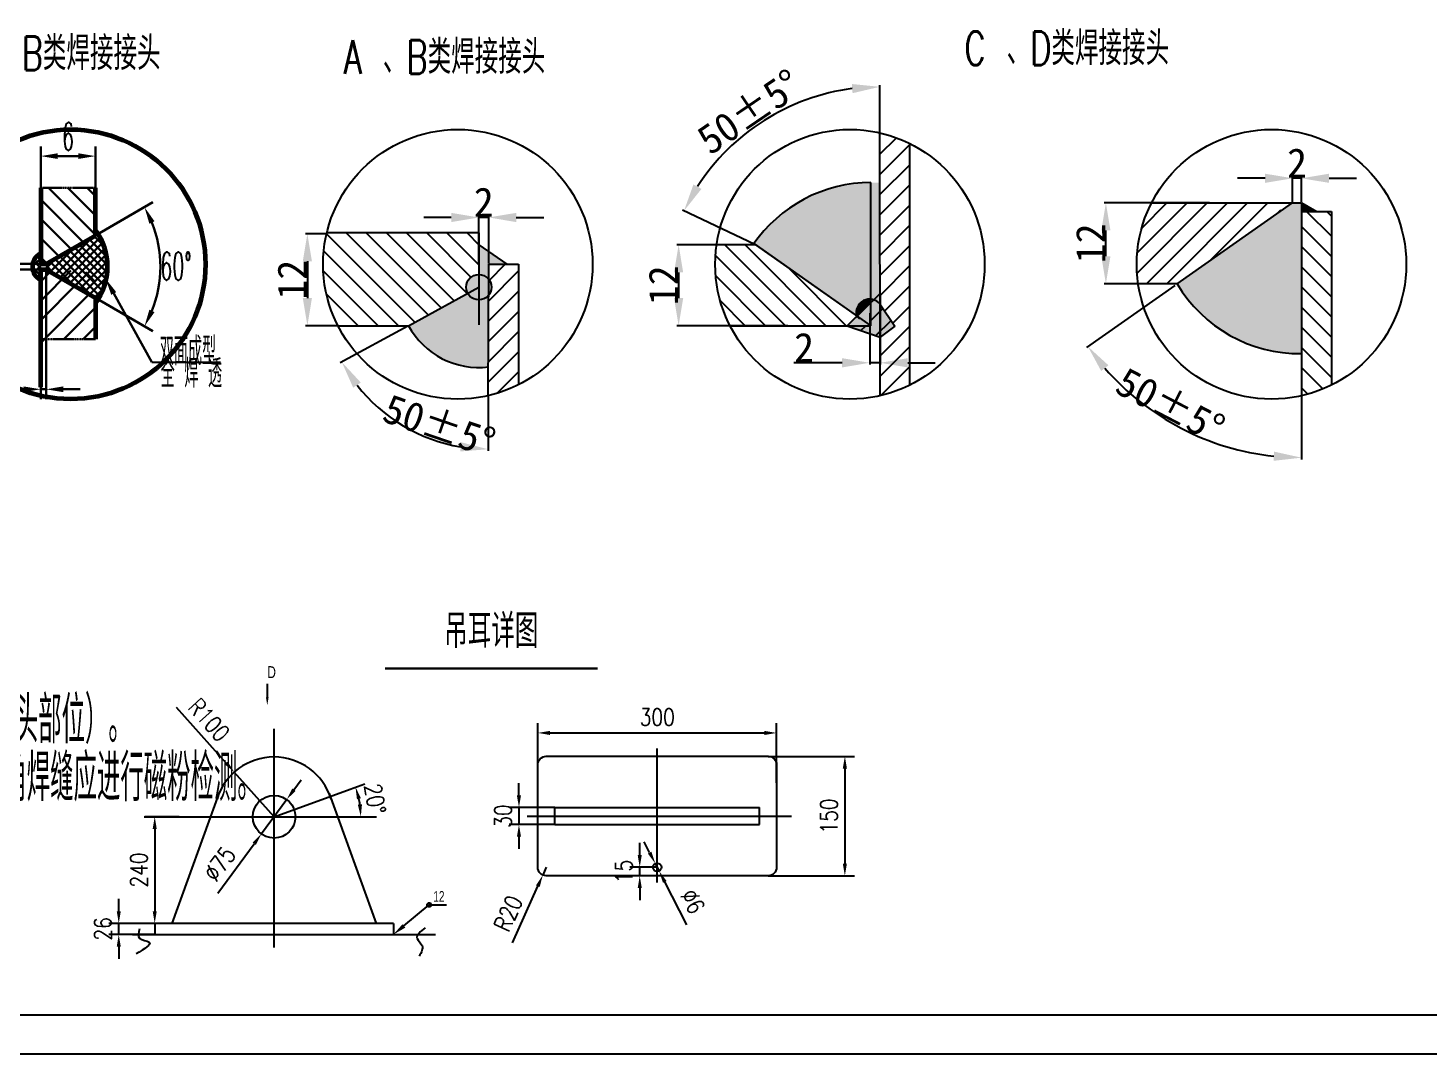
# Model space of a CAD drawing. Header units: millimetres. Extents: x 48629 to 55357, y 32268 to 37020.
# Drawn here: x 50893 to 53764, y 32268 to 34371 of the extents above; entities that cross this region are included whole.
import ezdxf
from ezdxf.enums import TextEntityAlignment as Align

# ---------------------------------------------------------------- set-up
doc = ezdxf.new("R2010")
doc.units = ezdxf.units.MM
for name, pattern in [('CENTER', [50.8, 31.75, -6.35, 6.35, -6.35]), ('JXX-S', [1.7, 0.9, -0.2, 0.1, -0.2, 0.1, -0.2]), ('XX-S', [0.5, 0.3, -0.2])]:
    doc.linetypes.add(name, pattern=pattern)
for name, color, linetype in [('09图框与明细表层', 4, 'Continuous'), ('2细线层', 4, 'Continuous'), ('3中心线层', 1, 'CENTER'), ('6文字层', 3, 'Continuous'), ('DIM', 4, 'Continuous')]:
    doc.layers.add(name, color=color, linetype=linetype)
for name, color, linetype, lineweight in [('A 粗实线', 7, 'Continuous', 60), ('B 细实线', 4, 'Continuous', 30), ('F 短虚线', 6, 'XX-S', 40), ('H 短双点线', 3, 'JXX-S', 30)]:
    doc.layers.add(name, color=color, linetype=linetype, lineweight=lineweight)
doc.styles.add('HZTXT', font='TXT.SHX', dxfattribs={"width": 0.75, "bigfont": 'HZTXT'})
doc.styles.add('ISO-25-WS', font='', dxfattribs={"height": 60})
doc.styles.add('TH_GBDIM', font='romans.shx', dxfattribs={"width": 0.8, "bigfont": 'gbcbig.shx'})
doc.styles.add('VCADHZ', font='vcadtxt3.shx', dxfattribs={"width": 0.75, "bigfont": 'vcadhz.shx'})
doc.styles.add('残雪', font='romans.shx', dxfattribs={"width": 0.5, "bigfont": 'hztxt.shx'})
doc.styles.get('ISO-25-WS').set_extended_font_data('FangSong_GB2312')
doc.dimstyles.new('ISO-25_WS', dxfattribs={"dimscale": 0.707071, "dimtxt": 60, "dimasz": 80, "dimexe": 5, "dimexo": 2, "dimgap": 2, "dimtad": 1, "dimdec": 4, "dimdsep": 46, "dimtxsty": 'ISO-25-WS', "dimcen": 2.5, "dimadec": 0, "dimazin": 0, "dimtfac": 1, "dimtdec": 4, "dimtix": 1, "dimtmove": 0, "dimatfit": 0, "dimfxl": 1, "dimtolj": 1, "dimtzin": 0, "dimarcsym": 0})
doc.dimstyles.new('TH_GBDIM', dxfattribs={"dimscale": 10, "dimtxt": 3.5, "dimasz": 2.5, "dimexe": 2, "dimexo": 0, "dimgap": 1.5, "dimtad": 1, "dimdec": 0, "dimzin": 0, "dimdsep": 46, "dimtxsty": 'TH_GBDIM', "dimcen": 2.5, "dimclrd": 130, "dimclre": 130, "dimclrt": 3, "dimadec": 0, "dimazin": 0, "dimtfac": 0.714286, "dimtdec": 0, "dimtmove": 0, "dimatfit": 3, "dimfxl": 1, "dimtzin": 0, "dimlwd": -1, "dimlwe": -1, "dimarcsym": 0})
pattern_1 = [(45, (17663.28, 84267.75), (-20.681249, 20.681249), [])]

# ---------------------------------------------------------------- blocks, each defined once
blk = doc.blocks.new('*D122')
at = {"layer": 'Defpoints', "color": 0, "transparency": 16777216}
for p in [(51505.3, 33949.1), (51465.8, 33760.6), (51528.4, 33760.6)]:
    blk.add_point(p, dxfattribs=at)
at = {"layer": 'DIM', "color": 0, "lineweight": -2, "transparency": 16777216}
for p, q in [((51503.9, 33949.1), (51462.3, 33949.1)), ((51465.8, 33892.6), (51465.8, 33817.2)), ((51527, 33760.6), (51462.3, 33760.6))]:
    blk.add_line(p, q, dxfattribs=at)
at = {"layer": 'DIM', "color": 0, "transparency": 16777216}
for points in [[(51456.4, 33892.6), (51475.2, 33892.6), (51465.8, 33949.1)], [(51456.4, 33817.2), (51475.2, 33817.2), (51465.8, 33760.6)]]:
    blk.add_solid(points, dxfattribs=at)
at = {"layer": 'DIM', "color": 0, "transparency": 16777216, "insert": (51434.4, 33854.9), "char_height": 60, "attachment_point": 5, "rotation": 90, "style": 'ISO-25-WS'}
blk.add_mtext('\\A1;12', dxfattribs=at)
blk = doc.blocks.new('*D123')
at = {"layer": 'Defpoints', "color": 0, "transparency": 16777216}
for p in [(51837.8, 33886.5), (51817.5, 33839.5), (51673, 33760.6), (51836.9, 33617.3), (51612.7, 33591.4)]:
    blk.add_point(p, dxfattribs=at)
at = {"layer": 'DIM', "color": 0, "lineweight": -2, "transparency": 16777216}
for p, q in [((51671.8, 33759.9), (51533.4, 33684.3)), ((51836.9, 33615.8), (51836.5, 33503.9))]:
    blk.add_line(p, q, dxfattribs=at)
blk.add_arc((51837.6, 33850.5), 343.1, 218.1017, 260.3569, dxfattribs=at)
at = {"layer": 'DIM', "color": 0, "transparency": 16777216}
for points in [[(51559.8, 33633.6), (51575.5, 33644), (51536.5, 33686)], [(51781, 33521.7), (51779.4, 33502.9), (51836.5, 33507.4)]]:
    blk.add_solid(points, dxfattribs=at)
at = {"layer": 'DIM', "color": 0, "transparency": 16777216, "insert": (51736.6, 33555.7), "char_height": 60, "attachment_point": 5, "rotation": 341.0743, "style": 'ISO-25-WS'}
blk.add_mtext('\\A1;50±5°', dxfattribs=at)
blk = doc.blocks.new('*D124')
at = {"layer": 'Defpoints', "color": 0, "transparency": 16777216}
for p in [(51817.5, 33982.5), (51817.5, 33886.5), (51837.8, 33886.5)]:
    blk.add_point(p, dxfattribs=at)
at = {"layer": 'DIM', "color": 0, "lineweight": -2, "transparency": 16777216}
for p, q in [((51760.9, 33982.5), (51704.4, 33982.5)), ((51817.5, 33887.9), (51817.5, 33986)), ((51837.8, 33982.5), (51817.5, 33982.5)), ((51837.8, 33887.9), (51837.8, 33986)), ((51894.3, 33982.5), (51950.9, 33982.5))]:
    blk.add_line(p, q, dxfattribs=at)
at = {"layer": 'DIM', "color": 0, "transparency": 16777216}
for points in [[(51760.9, 33991.9), (51760.9, 33973), (51817.5, 33982.5)], [(51894.3, 33991.9), (51894.3, 33973), (51837.8, 33982.5)]]:
    blk.add_solid(points, dxfattribs=at)
at = {"layer": 'DIM', "color": 0, "transparency": 16777216, "insert": (51827.6, 34013.9), "char_height": 60, "attachment_point": 5, "style": 'ISO-25-WS'}
blk.add_mtext('\\A1;2', dxfattribs=at)
blk = doc.blocks.new('*D125')
at = {"layer": 'Defpoints', "color": 0, "transparency": 16777216}
for p in [(52476.8, 34219), (52640.2, 34109.3), (52385.1, 33926.4), (52640.7, 33804.8), (52640.7, 33804.8)]:
    blk.add_point(p, dxfattribs=at)
at = {"layer": 'DIM', "color": 0, "lineweight": -2, "transparency": 16777216}
for p, q in [((52640.1, 34110.7), (52639.9, 34253.8)), ((52383.8, 33927), (52235.2, 33997.7))]:
    blk.add_line(p, q, dxfattribs=at)
blk.add_arc((52640.7, 33804.8), 445.5, 97.3829, 147.2721, dxfattribs=at)
at = {"layer": 'DIM', "color": 0, "transparency": 16777216}
for points in [[(52582.8, 34256), (52584.1, 34237.2), (52639.9, 34250.3)], [(52274.2, 34041), (52257.7, 34050.2), (52238.4, 33996.2)]]:
    blk.add_solid(points, dxfattribs=at)
at = {"layer": 'DIM', "color": 0, "transparency": 16777216, "insert": (52372.3, 34199), "char_height": 60, "attachment_point": 5, "rotation": 34.2464, "style": 'ISO-25-WS'}
blk.add_mtext('\\A1;50±5°', dxfattribs=at)
blk = doc.blocks.new('*D126')
at = {"layer": 'Defpoints', "color": 0, "transparency": 16777216}
for p in [(53486.6, 34062.8), (53486.6, 34012.3), (53504.9, 34013.4)]:
    blk.add_point(p, dxfattribs=at)
at = {"layer": 'DIM', "color": 0, "lineweight": -2, "transparency": 16777216}
for p, q in [((53430.1, 34062.8), (53373.5, 34062.8)), ((53486.6, 34013.7), (53486.6, 34066.3)), ((53504.9, 34062.8), (53486.6, 34062.8)), ((53504.9, 34014.8), (53504.9, 34066.3)), ((53561.5, 34062.8), (53618, 34062.8))]:
    blk.add_line(p, q, dxfattribs=at)
at = {"layer": 'DIM', "color": 0, "transparency": 16777216}
for points in [[(53430.1, 34072.2), (53430.1, 34053.4), (53486.6, 34062.8)], [(53561.5, 34072.2), (53561.5, 34053.4), (53504.9, 34062.8)]]:
    blk.add_solid(points, dxfattribs=at)
at = {"layer": 'DIM', "color": 0, "transparency": 16777216, "insert": (53495.8, 34094.2), "char_height": 60, "attachment_point": 5, "style": 'ISO-25-WS'}
blk.add_mtext('\\A1;2', dxfattribs=at)
blk = doc.blocks.new('*D127')
at = {"layer": 'Defpoints', "color": 0, "transparency": 16777216}
for p in [(52379.8, 33926.4), (52227.3, 33760.6), (52453.1, 33760.6)]:
    blk.add_point(p, dxfattribs=at)
at = {"layer": 'DIM', "color": 0, "lineweight": -2, "transparency": 16777216}
for p, q in [((52378.4, 33926.4), (52223.8, 33926.4)), ((52227.3, 33869.8), (52227.3, 33817.2)), ((52451.6, 33760.6), (52223.8, 33760.6))]:
    blk.add_line(p, q, dxfattribs=at)
at = {"layer": 'DIM', "color": 0, "transparency": 16777216}
for points in [[(52217.9, 33869.8), (52236.7, 33869.8), (52227.3, 33926.4)], [(52217.9, 33817.2), (52236.7, 33817.2), (52227.3, 33760.6)]]:
    blk.add_solid(points, dxfattribs=at)
at = {"layer": 'DIM', "color": 0, "transparency": 16777216, "insert": (52195.9, 33843.5), "char_height": 60, "attachment_point": 5, "rotation": 90, "style": 'ISO-25-WS'}
blk.add_mtext('\\A1;12', dxfattribs=at)
blk = doc.blocks.new('*D128')
at = {"layer": 'Defpoints', "color": 0, "transparency": 16777216}
for p in [(53486.6, 34012.3), (53504.9, 34017.2), (53246.3, 33844), (53504.9, 33617), (53185.4, 33596)]:
    blk.add_point(p, dxfattribs=at)
at = {"layer": 'DIM', "color": 0, "lineweight": -2, "transparency": 16777216}
for p, q in [((53245.1, 33843.2), (53063.7, 33716.2)), ((53504.9, 33615.6), (53504.9, 33486.5))]:
    blk.add_line(p, q, dxfattribs=at)
blk.add_arc((53504.9, 34025.1), 535, 221.0602, 263.9398, dxfattribs=at)
at = {"layer": 'DIM', "color": 0, "transparency": 16777216}
for points in [[(53094, 33667.9), (53108.9, 33679.5), (53066.6, 33718.2)], [(53448.9, 33502.5), (53447.9, 33483.7), (53504.9, 33490.1)]]:
    blk.add_solid(points, dxfattribs=at)
at = {"layer": 'DIM', "color": 0, "transparency": 16777216, "insert": (53272.4, 33578.6), "char_height": 60, "attachment_point": 5, "rotation": 332.5, "style": 'ISO-25-WS'}
blk.add_mtext('\\A1;50±5°\u3000', dxfattribs=at)
blk = doc.blocks.new('*D129')
at = {"layer": 'Defpoints', "color": 0, "transparency": 16777216}
for p in [(52640.7, 33804.8), (52619.2, 33787.5), (52619.2, 33684.6)]:
    blk.add_point(p, dxfattribs=at)
at = {"layer": 'DIM', "color": 0, "lineweight": -2, "transparency": 16777216}
for p, q in [((52640.7, 33803.4), (52640.7, 33681)), ((52619.2, 33786.1), (52619.2, 33681)), ((52562.6, 33684.6), (52463.3, 33684.6)), ((52640.7, 33684.6), (52619.2, 33684.6)), ((52697.3, 33684.6), (52753.8, 33684.6))]:
    blk.add_line(p, q, dxfattribs=at)
at = {"layer": 'DIM', "color": 0, "transparency": 16777216}
for points in [[(52562.6, 33694), (52562.6, 33675.1), (52619.2, 33684.6)], [(52697.3, 33694), (52697.3, 33675.1), (52640.7, 33684.6)]]:
    blk.add_solid(points, dxfattribs=at)
at = {"layer": 'DIM', "color": 0, "transparency": 16777216, "insert": (52484.7, 33716), "char_height": 60, "attachment_point": 5, "style": 'ISO-25-WS'}
blk.add_mtext('\\A1;2', dxfattribs=at)
blk = doc.blocks.new('*D130')
at = {"layer": 'Defpoints', "color": 0, "transparency": 16777216}
for p in [(53103.7, 34012.3), (53317.8, 34012.3), (53244.5, 33846.5)]:
    blk.add_point(p, dxfattribs=at)
at = {"layer": 'DIM', "color": 0, "lineweight": -2, "transparency": 16777216}
for p, q in [((53316.4, 34012.3), (53100.1, 34012.3)), ((53103.7, 33903.1), (53103.7, 33955.8)), ((53243.1, 33846.5), (53100.1, 33846.5))]:
    blk.add_line(p, q, dxfattribs=at)
at = {"layer": 'DIM', "color": 0, "transparency": 16777216}
for points in [[(53094.3, 33955.8), (53113.1, 33955.8), (53103.7, 34012.3)], [(53094.3, 33903.1), (53113.1, 33903.1), (53103.7, 33846.5)]]:
    blk.add_solid(points, dxfattribs=at)
at = {"layer": 'DIM', "color": 0, "transparency": 16777216, "insert": (53072.3, 33929.4), "char_height": 60, "attachment_point": 5, "rotation": 90, "style": 'ISO-25-WS'}
blk.add_mtext('\\A1;12', dxfattribs=at)
blk = doc.blocks.new('*D143')
at = {"layer": '2细线层', "color": 130, "transparency": 16777216}
for p, q in [((51078.9, 32560.5), (51078.9, 32585.5)), ((51152.7, 32535.5), (51058.9, 32535.5)), ((51152.7, 32512.7), (51058.9, 32512.7)), ((51078.9, 32512.7), (51078.9, 32535.5)), ((51078.9, 32487.7), (51078.9, 32462.7))]:
    blk.add_line(p, q, dxfattribs=at)
for points in [[(51074.8, 32560.5), (51083.1, 32560.5), (51078.9, 32535.5)], [(51074.8, 32487.7), (51083.1, 32487.7), (51078.9, 32512.7)]]:
    blk.add_solid(points, dxfattribs=at)
at = {"layer": 'Defpoints', "color": 0, "transparency": 16777216}
for p in [(51078.9, 32535.5), (51152.7, 32535.5), (51152.7, 32512.7)]:
    blk.add_point(p, dxfattribs=at)
at = {"layer": '2细线层', "color": 3, "transparency": 16777216, "insert": (51046.4, 32524.1), "char_height": 35, "attachment_point": 5, "rotation": 90, "style": 'TH_GBDIM'}
blk.add_mtext('26', dxfattribs=at)
blk = doc.blocks.new('*D144')
at = {"layer": '2细线层', "color": 130, "transparency": 16777216}
for p, q in [((51202.8, 32754.2), (51132.7, 32754.2)), ((51152.7, 32729.2), (51152.7, 32560.5)), ((51187.7, 32535.5), (51132.7, 32535.5))]:
    blk.add_line(p, q, dxfattribs=at)
for points in [[(51148.5, 32729.2), (51156.8, 32729.2), (51152.7, 32754.2)], [(51148.5, 32560.5), (51156.8, 32560.5), (51152.7, 32535.5)]]:
    blk.add_solid(points, dxfattribs=at)
at = {"layer": 'Defpoints', "color": 0, "transparency": 16777216}
for p in [(51202.8, 32754.2), (51152.7, 32535.5), (51187.7, 32535.5)]:
    blk.add_point(p, dxfattribs=at)
at = {"layer": '2细线层', "color": 3, "transparency": 16777216, "insert": (51120.2, 32644.8), "char_height": 35, "attachment_point": 5, "rotation": 90, "style": 'TH_GBDIM'}
blk.add_mtext('240', dxfattribs=at)
blk = doc.blocks.new('*D148')
at = {"layer": '2细线层', "color": 130, "transparency": 16777216}
blk.add_line((51553.3, 32810.9), (51583.4, 32821.8), dxfattribs=at)
blk.add_arc((51397.4, 32754.2), 177.9, 8.0579, 11.9421, dxfattribs=at)
for points in [[(51567.5, 32789.8), (51575.5, 32792.1), (51564.6, 32815)], [(51577.8, 32779.4), (51569.4, 32778.8), (51575.4, 32754.2)]]:
    blk.add_solid(points, dxfattribs=at)
at = {"layer": 'Defpoints', "color": 0, "transparency": 16777216}
for p in [(51553.3, 32810.9), (51574.2, 32774.8), (51130.8, 32754.2), (51397.4, 32754.2), (51607.9, 32754.2)]:
    blk.add_point(p, dxfattribs=at)
at = {"layer": '2细线层', "color": 3, "transparency": 16777216, "insert": (51604.7, 32790.7), "char_height": 35, "attachment_point": 5, "rotation": 280, "style": 'TH_GBDIM'}
blk.add_mtext('20°', dxfattribs=at)
blk = doc.blocks.new('*D149')
at = {"layer": '2细线层', "color": 130, "transparency": 16777216}
for p, q in [((51438.2, 32809.5), (51453.1, 32829.6)), ((51423.4, 32789.4), (51371.5, 32718.9)), ((51282.1, 32597.7), (51356.7, 32698.8))]:
    blk.add_line(p, q, dxfattribs=at)
for points in [[(51434.9, 32812), (51441.6, 32807), (51423.4, 32789.4)], [(51353.3, 32701.3), (51360, 32696.3), (51371.5, 32718.9)]]:
    blk.add_solid(points, dxfattribs=at)
at = {"layer": 'Defpoints', "color": 0, "transparency": 16777216}
for p in [(51423.4, 32789.4), (51371.5, 32718.9)]:
    blk.add_point(p, dxfattribs=at)
at = {"layer": '2细线层', "color": 3, "transparency": 16777216, "insert": (51285.8, 32657.5), "char_height": 35, "attachment_point": 5, "rotation": 53.6142, "style": 'TH_GBDIM'}
blk.add_mtext('%%C75', dxfattribs=at)
blk = doc.blocks.new('*D145')
at = {"layer": '2细线层', "color": 130, "transparency": 16777216}
for p, q in [((51197, 32978.9), (51299.3, 32864.2)), ((51397.4, 32754.2), (51315.9, 32845.6))]:
    blk.add_line(p, q, dxfattribs=at)
blk.add_solid([(51302.4, 32867), (51296.2, 32861.5), (51315.9, 32845.6)], dxfattribs=at)
at = {"layer": 'Defpoints', "color": 0, "transparency": 16777216}
for p in [(51315.9, 32845.6), (51397.4, 32754.2)]:
    blk.add_point(p, dxfattribs=at)
at = {"layer": '2细线层', "color": 3, "transparency": 16777216, "insert": (51264.1, 32952.5), "char_height": 35, "attachment_point": 5, "rotation": 311.7198, "style": 'TH_GBDIM'}
blk.add_mtext('R100', dxfattribs=at)
blk = doc.blocks.new('*D150')
at = {"layer": '2细线层', "color": 130, "transparency": 16777216}
for p, q in [((51899.8, 32798), (51899.8, 32823)), ((51973.4, 32773), (51879.8, 32773)), ((51899.8, 32773), (51899.8, 32738)), ((51973.4, 32738), (51879.8, 32738)), ((51899.8, 32713), (51899.8, 32688))]:
    blk.add_line(p, q, dxfattribs=at)
for points in [[(51895.6, 32798), (51904, 32798), (51899.8, 32773)], [(51895.6, 32713), (51904, 32713), (51899.8, 32738)]]:
    blk.add_solid(points, dxfattribs=at)
at = {"layer": 'Defpoints', "color": 0, "transparency": 16777216}
for p in [(51973.4, 32773), (51899.8, 32738), (51973.4, 32738)]:
    blk.add_point(p, dxfattribs=at)
at = {"layer": '2细线层', "color": 3, "transparency": 16777216, "insert": (51867.3, 32755.5), "char_height": 35, "attachment_point": 5, "rotation": 90, "style": 'TH_GBDIM'}
blk.add_mtext('30', dxfattribs=at)
blk = doc.blocks.new('*D146')
at = {"layer": '2细线层', "color": 130, "transparency": 16777216}
for p, q in [((52410.8, 32877.9), (52588.3, 32877.9)), ((52568.3, 32852.9), (52568.3, 32658)), ((52410.8, 32633), (52588.3, 32633))]:
    blk.add_line(p, q, dxfattribs=at)
for points in [[(52564.1, 32852.9), (52572.5, 32852.9), (52568.3, 32877.9)], [(52564.1, 32658), (52572.5, 32658), (52568.3, 32633)]]:
    blk.add_solid(points, dxfattribs=at)
at = {"layer": 'Defpoints', "color": 0, "transparency": 16777216}
for p in [(52410.8, 32877.9), (52410.8, 32633), (52568.3, 32633)]:
    blk.add_point(p, dxfattribs=at)
at = {"layer": '2细线层', "color": 3, "transparency": 16777216, "insert": (52535.8, 32755.5), "char_height": 35, "attachment_point": 5, "rotation": 90, "style": 'TH_GBDIM'}
blk.add_mtext('150', dxfattribs=at)
blk = doc.blocks.new('*D147')
at = {"layer": '2细线层', "color": 130, "transparency": 16777216}
for p, q in [((51955.9, 32650.5), (51948.8, 32634.5)), ((51886.4, 32495.9), (51938.5, 32611.7))]:
    blk.add_line(p, q, dxfattribs=at)
blk.add_solid([(51934.7, 32613.5), (51942.3, 32610), (51948.8, 32634.5)], dxfattribs=at)
at = {"layer": 'Defpoints', "color": 0, "transparency": 16777216}
for p in [(51948.8, 32634.5), (51955.9, 32650.5)]:
    blk.add_point(p, dxfattribs=at)
at = {"layer": '2细线层', "color": 3, "transparency": 16777216, "insert": (51877.7, 32555.8), "char_height": 35, "attachment_point": 5, "rotation": 65.7855, "style": 'TH_GBDIM'}
blk.add_mtext('R20', dxfattribs=at)
blk = doc.blocks.new('*D151')
at = {"layer": '2细线层', "color": 130, "transparency": 16777216}
for p, q in [((52147.5, 32675.5), (52147.5, 32700.5)), ((52183.4, 32650.5), (52127.5, 32650.5)), ((52183.4, 32633), (52127.5, 32633)), ((52147.5, 32633), (52147.5, 32650.5)), ((52147.5, 32608), (52147.5, 32583))]:
    blk.add_line(p, q, dxfattribs=at)
for points in [[(52143.4, 32675.5), (52151.7, 32675.5), (52147.5, 32650.5)], [(52143.4, 32608), (52151.7, 32608), (52147.5, 32633)]]:
    blk.add_solid(points, dxfattribs=at)
at = {"layer": 'Defpoints', "color": 0, "transparency": 16777216}
for p in [(52147.5, 32650.5), (52183.4, 32650.5), (52183.4, 32633)]:
    blk.add_point(p, dxfattribs=at)
at = {"layer": '2细线层', "color": 3, "transparency": 16777216, "insert": (52115, 32641.8), "char_height": 35, "attachment_point": 5, "rotation": 90, "style": 'TH_GBDIM'}
blk.add_mtext('15', dxfattribs=at)
blk = doc.blocks.new('*D152')
at = {"layer": '2细线层', "color": 130, "transparency": 16777216}
for p, q in [((52167.9, 32680.5), (52156.4, 32702.7)), ((52179.4, 32658.3), (52187.4, 32642.7)), ((52244.4, 32532.6), (52198.9, 32620.5))]:
    blk.add_line(p, q, dxfattribs=at)
for points in [[(52171.6, 32682.4), (52164.2, 32678.6), (52179.4, 32658.3)], [(52202.6, 32622.4), (52195.2, 32618.6), (52187.4, 32642.7)]]:
    blk.add_solid(points, dxfattribs=at)
at = {"layer": 'Defpoints', "color": 0, "transparency": 16777216}
for p in [(52179.4, 32658.3), (52187.4, 32642.7)]:
    blk.add_point(p, dxfattribs=at)
at = {"layer": '2细线层', "color": 3, "transparency": 16777216, "insert": (52256.3, 32580.4), "char_height": 35, "attachment_point": 5, "rotation": 297.3728, "style": 'TH_GBDIM'}
blk.add_mtext('%%C6', dxfattribs=at)
blk = doc.blocks.new('*D153')
at = {"layer": '2细线层', "color": 130, "transparency": 16777216}
for p, q in [((51938.4, 32823.8), (51938.4, 32945.9)), ((52428.3, 32823.8), (52428.3, 32945.9)), ((51963.4, 32925.9), (52403.3, 32925.9))]:
    blk.add_line(p, q, dxfattribs=at)
for points in [[(51963.4, 32930), (51963.4, 32921.7), (51938.4, 32925.9)], [(52403.3, 32930), (52403.3, 32921.7), (52428.3, 32925.9)]]:
    blk.add_solid(points, dxfattribs=at)
at = {"layer": 'Defpoints', "color": 0, "transparency": 16777216}
for p in [(52428.3, 32925.9), (51938.4, 32823.8), (52428.3, 32823.8)]:
    blk.add_point(p, dxfattribs=at)
at = {"layer": '2细线层', "color": 3, "transparency": 16777216, "insert": (52183.4, 32958.4), "char_height": 35, "attachment_point": 5, "style": 'TH_GBDIM'}
blk.add_mtext('300', dxfattribs=at)

msp = doc.modelspace()

# ---------------------------------------------------------------- hatches: boundary and pattern name
at = {"layer": 'DIM'}
h = msp.add_hatch(dxfattribs=at)
h.set_pattern_fill('ANSI31', color=4, scale=9.211875, style=0)
h.set_pattern_definition([(45, (9689.067, 84267.75), (-20.681249, 20.681249), [])])
h.paths.add_polyline_path([(52640.55961, 33826.83587), (52640.70011, 33804.76802), (52670.85803, 33759.52757), (52640.67052, 33737.34259), (52640.81944, 33617.18699, 0.0585673012), (52701.56428, 33638.93446), (52701.56428, 34133.99819, 0.0591891336), (52640.15178, 34155.89886)])
for points in [[(52621.72803, 34054.02666, 0.2445590256), (52381.51885, 33928.90134), (52599.15357, 33776.51187, -0.2437737517), (52621.72803, 33788.23257)], [(52640.15178, 34053.45741, 0.0157082661), (52621.72803, 34054.02666), (52621.85383, 33814.95371, -0.1943528907), (52640.15178, 33805.43053)], [(53504.89069, 34012.3357), (53486.62133, 34012.3357), (53249.81476, 33846.52195, 0.268636763), (53504.89069, 33703.45738)], [(53535.59694, 33995.01885), (53505.04508, 34012.3357), (53505.03597, 33995.01885)], [(51673.42179, 33760.80703, 0.2508584514), (51817.49835, 33707.9321), (51817.49835, 33813.49831, -0.2742966631), (51794.67328, 33827.03875)], [(52621.85718, 33808.5849), (52621.85383, 33814.95371, 0.5267993325), (52592.69678, 33780.12842)]]:
    msp.add_hatch(color=4, dxfattribs=at).paths.add_polyline_path(points)
h = msp.add_hatch(dxfattribs=at)
h.set_pattern_fill('ANSI31', color=4, scale=9.211875, angle=90, style=0)
h.set_pattern_definition([(225, (29806.712, 16629.18), (-20.68125, 20.68125), [])])
h.paths.add_polyline_path([(53463.89248, 33996.42078, -0.1546364443), (53458.84985, 34012.3357), (53197.39026, 34012.3357, 0.1187762458), (53167.06181, 33886.46632, 0.0362777798), (53169.96382, 33846.52195), (53249.81476, 33846.52195)])
h.paths.add_polyline_path([(53154.48276, 33904.73588), (53154.48276, 33954.12176), (53223.57182, 33954.12176), (53223.57182, 33904.73588)], flags=9)
h = msp.add_hatch(dxfattribs=at)
h.set_pattern_fill('ANSI31', color=4, scale=9.211875, angle=90, style=0)
h.set_pattern_definition([(135, (17857.754, 84294.946), (-20.681249, -20.681249), [])])
h.paths.add_polyline_path([(53504.89069, 33718.90599), (53504.89069, 33617.03379, 0.0591891336), (53566.30319, 33638.93446), (53566.30319, 33995.01885), (53505.03597, 33995.01885)])
h = msp.add_hatch(dxfattribs=at)
h.set_pattern_fill('ANSI31', color=4, scale=9.211875, angle=90, style=0)
h.set_pattern_definition([(135, (61079.76, 87328.38), (-20.681249, -20.681249), [])])
h.paths.add_polyline_path([(51505.6708, 33950.73761, 0.0587464466), (51498.09322, 33886.46632, 0.1187762458), (51528.42167, 33760.59695), (51673.03721, 33760.59695), (51794.67328, 33827.03875, -0.1256418044), (51791.49007, 33839.50658, -0.4142135624), (51817.49835, 33865.51486), (51817.49835, 33950.73761)])
h = msp.add_hatch(color=4, dxfattribs=at)
h.paths.add_polyline_path([(51837.08059, 33676.06765), (51837.55803, 33822.95244, -0.5307256228), (51794.67328, 33827.03875), (51673.03721, 33760.59695, 0.3066249127)])
h.paths.add_polyline_path([(51817.49835, 33865.51486, -0.2255500073), (51837.66522, 33855.92997), (51837.76447, 33886.46632), (51874.62422, 33886.46632), (51817.49835, 33926.45792)])
h = msp.add_hatch(dxfattribs=at)
h.set_pattern_fill('ANSI31', color=4, scale=9.211875, angle=90, style=0)
h.set_pattern_definition([(135, (28941.973, 51143.752), (-20.68125, -20.68125), [])])
h.paths.add_polyline_path([(52385.07585, 33926.4107), (52305.22491, 33926.4107, 0.0362777798), (52302.32291, 33886.46632, 0.1187762458), (52332.65136, 33760.59695), (52594.11094, 33760.59695, -0.1546364443), (52599.15357, 33776.51187)])
h.paths.add_polyline_path([(52289.74385, 33818.81089), (52289.74385, 33868.19677), (52358.83292, 33868.19677), (52358.83292, 33818.81089)], flags=9)
h = msp.add_hatch(dxfattribs=at)
h.set_pattern_fill('ANSI31', color=4, scale=9.211875, style=0)
h.set_pattern_definition([(45, (9948.698, 84284.772), (-20.681249, 20.681249), [])])
h.paths.add_polyline_path([(51899.17697, 33886.46632), (51837.76447, 33886.46632), (51837.66522, 33855.92997, -0.1725435257), (51843.50662, 33839.50658, -0.1742175688), (51837.55803, 33822.95244), (51836.88944, 33617.25632, 0.060158848), (51899.17697, 33639.85767)])
h = msp.add_hatch(color=4, dxfattribs=at)
h.paths.add_polyline_path([(51817.49835, 33865.51486, 0.4142135624), (51791.49007, 33839.50658, 0.1256418044), (51794.67328, 33827.03875), (51817.49835, 33839.50658)])
h.paths.add_polyline_path([(51794.67328, 33827.03875, 0.2742966631), (51817.49835, 33813.49831), (51817.49835, 33839.50658)])
h.paths.add_polyline_path([(51817.49835, 33813.49831, 0.4142135624), (51843.50662, 33839.50658, 0.4142135624), (51817.49835, 33865.51486)])
h = msp.add_hatch(dxfattribs=at)
h.set_pattern_fill('ANSI31', color=4, scale=9.211875, style=0)
h.set_pattern_definition(pattern_1)
h.paths.add_polyline_path([(52572.68218, 33760.59695), (52640.67052, 33737.34259), (52640.58679, 33804.90844, 0.2007635968), (52621.85383, 33814.95371), (52621.88243, 33760.59695)])
h = msp.add_hatch(dxfattribs=at)
h.set_pattern_fill('ANSI31', color=4, scale=9.211875, style=0)
h.set_pattern_definition(pattern_1)
h.paths.add_polyline_path([(52670.85803, 33759.52757), (52640.70011, 33804.76802, 0.0016382483), (52640.58679, 33804.90844), (52640.67052, 33737.34259)])
h.paths.add_polyline_path([(52640.67052, 33737.34259), (52640.58679, 33804.90844, 0.2007635968), (52621.85383, 33814.95371), (52621.88243, 33760.59695), (52572.68218, 33760.59695)])
h = msp.add_hatch(color=4, dxfattribs=at)
h.paths.add_polyline_path([(52640.58679, 33804.90844, 0.1489279524), (52627.27705, 33813.87394), (52621.85718, 33808.5849), (52621.88243, 33760.59695), (52572.68218, 33760.59695), (52640.67052, 33737.34259)])
h.paths.add_polyline_path([(52640.67052, 33737.34259), (52670.85803, 33759.52757), (52640.70011, 33804.76802, 0.0016382483), (52640.58679, 33804.90844)])
h = msp.add_hatch(color=4, dxfattribs=at)
h.paths.add_polyline_path([(52621.88243, 33760.59695), (52593.23647, 33780.65507), (52572.68218, 33760.59695)])
h.paths.add_polyline_path([(52621.88243, 33760.59695), (52621.85718, 33808.5849), (52593.23647, 33780.65507)])

# ---------------------------------------------------------------- linework, layer by layer
at = {"layer": '09图框与明细表层', "color": 7}
for p, q in [((48829.11524, 32347.79721), (55277.11524, 32347.79721)), ((52397.11524, 32347.79721), (53837.11524, 32347.79721))]:
    msp.add_line(p, q, dxfattribs=at)
at = {"layer": '09图框与明细表层'}
msp.add_line((48629.11524, 32267.79721), (55357.11524, 32267.79721), dxfattribs=at)
at = {"layer": '2细线层'}
for p, q in [((51383.55347, 33026.40179), (51383.55347, 32998.96806)), ((51284.53373, 32801.59495), (51187.66813, 32535.45889)), ((51397.44613, 32754.15889), (51553.25882, 32810.87007)), ((51510.35854, 32801.59495), (51607.22414, 32535.45889)), ((51973.42901, 32772.97304), (52393.33301, 32772.97304)), ((51973.42901, 32737.98104), (51973.42901, 32772.97304)), ((52393.33301, 32737.98104), (52393.33301, 32772.97304)), ((51973.42901, 32737.98104), (52393.33301, 32737.98104)), ((51663.9675, 32530.3682), (51715.68842, 32573.42469)), ((51715.68842, 32573.42469), (51750.84714, 32573.42469)), ((51107.06435, 32512.71409), (51728.79881, 32512.71409)), ((51642.21614, 32535.45889), (51152.67613, 32535.45889)), ((51152.67613, 32535.45889), (51152.67613, 32512.71409)), ((51642.21614, 32535.45889), (51642.21614, 32512.71409))]:
    msp.add_line(p, q, dxfattribs=at)
at = {"layer": '2细线层', "ltscale": 80}
msp.add_line((52397.50985, 32347.79721), (53837.15899, 32347.79721), dxfattribs=at)
at = {"layer": '2细线层'}
msp.add_lwpolyline([(51938.43701, 32650.50104), (51938.43701, 32860.45304, -0.4142135624), (51955.93301, 32877.94904), (52410.82901, 32877.94904, -0.4142135624), (52428.32501, 32860.45304), (52428.32501, 32650.50104, -0.4142135624), (52410.82901, 32633.00504), (51955.93301, 32633.00504, -0.4142135624)], format="xyb", close=True, dxfattribs=at)
for centre, radius in [((51397.44613, 32754.15889), 43.74), ((52183.38101, 32650.50104), 8.748), ((51715.68842, 32573.42469), 4.24524)]:
    msp.add_circle(centre, radius, dxfattribs=at)
msp.add_arc((51397.44613, 32754.15889), 122.472, 17.21204925, 162.78795075, dxfattribs=at)
for points in [[(51121.49234, 32524.38192), (51121.49234, 32505.08784), (51141.45742, 32497.10409), (51114.83731, 32473.15278)], [(51707.64817, 32526.3519), (51690.94692, 32504.43774), (51701.12424, 32490.08917), (51695.12228, 32468.43587)]]:
    msp.add_spline(points, degree=3, dxfattribs=at)
for points in [[(51380.8101, 32998.96806), (51386.29684, 32998.96806), (51383.55347, 32982.50782)], [(51666.90571, 32526.86496), (51661.02928, 32533.87145), (51642.21614, 32512.71409)]]:
    msp.add_solid(points, dxfattribs=at)
at = {"layer": '3中心线层', "ltscale": 50}
for p, q in [((51397.44613, 32485.7708), (51397.44613, 32934.25261)), ((52183.38101, 32619.201), (52183.38101, 32893.6986)), ((51130.80613, 32754.15889), (51607.89502, 32754.15889)), ((51916.62879, 32755.47704), (52458.51076, 32755.47704))]:
    msp.add_line(p, q, dxfattribs=at)
at = {"layer": 'A 粗实线'}
for p, q in [((50918.76729, 34043.11173), (50918.76729, 33887.1424)), ((51030.96729, 33945.44339), (51030.96729, 34043.11173)), ((50929.98729, 33887.1424), (51030.96729, 33945.44339)), ((50918.76729, 33887.1424), (50929.98729, 33887.1424)), ((50918.76729, 33634.7207), (50918.76729, 33875.92267)), ((50918.76729, 33875.92267), (50929.98729, 33875.92267)), ((50929.98729, 33875.92267), (51030.96729, 33817.62168)), ((51030.96729, 33817.62168), (51030.96729, 33733.21702))]:
    msp.add_line(p, q, dxfattribs=at)
msp.add_circle((50980.28574, 33886.46632), 276.35625, dxfattribs=at)
for centre, radius, start, end in [((50930.79264, 33881.53253), 125.21834, 323.13010407, 36.86989593), ((50931.7864, 33881.53253), 30.02601, 115.69589182, 244.30410818)]:
    msp.add_arc(centre, radius, start, end, dxfattribs=at)
at = {"layer": 'B 细实线'}
for p, q in [((50918.76729, 34043.11173), (50918.76729, 34128.24028)), ((51030.96724, 34011.16721), (51030.96724, 34128.24028)), ((50953.76729, 34108.24028), (50995.96724, 34108.24028)), ((50934.84884, 34043.11173), (51030.96729, 33947.02203)), ((51030.96724, 33986.6847), (50974.52356, 34043.11173)), ((51014.19792, 34043.11173), (51030.96724, 34026.34737)), ((51006.81819, 33931.50112), (50918.76729, 34019.5258)), ((51030.96729, 33945.44339), (51149.03116, 34013.60779)), ((50918.76729, 33979.86312), (50981.66826, 33916.98072)), ((51045.44542, 33926.99531), (51028.44706, 33943.98843)), ((51030.96729, 33947.57878), (51033.94696, 33950.55772)), ((50956.51835, 33902.46033), (50918.76729, 33940.20004)), ((50988.34766, 33920.83691), (50938.50227, 33871.00639)), ((50948.56224, 33865.19807), (51025.91146, 33942.52444)), ((51039.15055, 33939.89434), (50958.6222, 33859.39015)), ((50968.68217, 33853.58183), (51044.3541, 33929.23137)), ((50978.14727, 33914.94764), (51049.24999, 33843.86596)), ((51049.41871, 33918.42952), (50978.74214, 33847.77392)), ((51051.68153, 33857.30037), (50988.20721, 33920.75597)), ((50998.26718, 33926.56388), (51054.08651, 33870.7615)), ((51055.32144, 33885.39201), (51008.32717, 33932.3722)), ((51018.38717, 33938.18011), (51051.87049, 33904.70707)), ((50918.76729, 33887.1424), (50843.30767, 33887.1424)), ((50901.7658, 33882.10238), (50918.76729, 33899.09885)), ((50904.22047, 33893.4355), (50921.73852, 33875.92267)), ((50922.67702, 33887.1424), (50904.50983, 33868.98065)), ((50918.76729, 33894.75824), (50910.65715, 33902.86598)), ((50918.76726, 33900.53737), (50931.36845, 33887.93993)), ((50948.56267, 33865.19807), (50926.61164, 33887.1424)), ((50927.55006, 33875.92267), (50950.78389, 33899.14939)), ((50937.90743, 33891.71518), (50986.12642, 33843.51054)), ((51023.6902, 33821.82301), (50947.96737, 33897.5235)), ((50958.02736, 33903.33141), (51038.84285, 33822.54001)), ((51044.04645, 33833.20299), (50968.08731, 33909.13973)), ((50988.8021, 33841.9656), (51051.8237, 33904.96839)), ((51054.22868, 33891.50768), (50998.86205, 33836.15769)), ((50918.76729, 33875.92267), (50843.30767, 33875.92267)), ((50918.76729, 33863.02801), (50901.80002, 33879.99027)), ((50911.13376, 33859.73736), (50918.76729, 33867.36862)), ((50918.76729, 33875.92267), (50918.76729, 33610.29576)), ((50980.8133, 33873.74919), (50918.76729, 33811.72174)), ((50938.43435, 33871.04575), (50918.76729, 33851.38457)), ((50929.98729, 33875.92267), (50929.98729, 33610.29576)), ((51008.92204, 33830.34936), (51055.11733, 33876.5312)), ((51010.69792, 33870.41568), (51030.96724, 33850.15235)), ((51051.66638, 33857.21614), (51018.98203, 33824.54145)), ((50918.76729, 33772.0589), (50993.67018, 33846.93949)), ((51029.04197, 33818.73313), (51044.55153, 33834.23802)), ((51018.11041, 33825.04462), (50918.76729, 33725.73121)), ((51030.96729, 33817.62168), (51149.03116, 33749.45728)), ((51033.63925, 33811.87704), (51030.96729, 33814.54782)), ((51068.64317, 33826.68497), (51146.71816, 33685.76128)), ((50965.93002, 33733.21702), (51030.96729, 33798.23492)), ((51030.96729, 33758.57213), (51005.60469, 33733.21702)), ((50918.76729, 33630.29576), (50929.98729, 33630.29576)), ((50964.98729, 33630.29576), (50999.98729, 33630.29576)), ((51625.43173, 33058.21845), (52060.91239, 33058.21845))]:
    msp.add_line(p, q, dxfattribs=at)
at = {"layer": 'B 细实线', "linetype": 'ByBlock'}
msp.add_arc((50920.27075, 33881.53253), 244.14995, 338.22058914, 21.77941086, dxfattribs=at)
for points in [[(50953.76729, 34114.07362), (50953.76729, 34102.40695), (50918.76729, 34108.24028)], [(50995.96724, 34114.07362), (50995.96724, 34102.40695), (51030.96724, 34108.24028)], [(51141.74521, 33969.57343), (51152.24096, 33974.66758), (51131.71066, 34003.60776)], [(51152.24096, 33788.39749), (51141.74521, 33793.49163), (51131.71066, 33759.4573)], [(50883.76729, 33636.1291), (50883.76729, 33624.46243), (50918.76729, 33630.29576)], [(50964.98729, 33636.1291), (50964.98729, 33624.46243), (50929.98729, 33630.29576)]]:
    msp.add_solid(points, dxfattribs=at)
at = {"layer": 'B 细实线'}
msp.add_solid([(51063.5406, 33823.85803), (51073.74574, 33829.51191), (51051.68153, 33857.30037)], dxfattribs=at)
at = {"layer": 'Defpoints', "color": 0, "linetype": 'ByBlock'}
for p in [(51030.96724, 34066.18698), (50918.76729, 34043.11173), (51030.96729, 33945.44339), (50918.76729, 33887.1424), (50929.98729, 33887.1424), (50918.76729, 33875.92267), (50918.76729, 33875.92267), (50929.98729, 33875.92267), (50929.98729, 33875.92267), (51030.96729, 33817.62168)]:
    msp.add_point(p, dxfattribs=at)
at = {"layer": 'DIM', "color": 4}
for p, q in [((52640.81944, 33617.18699), (52640.15178, 34155.89886)), ((52701.56428, 33638.93446), (52701.56428, 34133.99819)), ((52621.88243, 33760.59695), (52621.72803, 34054.02666)), ((53197.39026, 34012.3357), (53486.62133, 34012.3357)), ((53249.81476, 33846.52195), (53486.62133, 34012.3357)), ((53249.81476, 33846.52195), (53486.62133, 34012.3357)), ((53486.62133, 34012.3357), (53504.89069, 34012.3357)), ((53505.04508, 34012.3357), (53504.89069, 33718.90599)), ((53504.89069, 34012.3357), (53504.89069, 33617.03379)), ((53505.04508, 34012.3357), (53535.59694, 33995.01885)), ((53504.89069, 33995.01885), (53566.30319, 33995.01885)), ((53566.30319, 33995.01885), (53566.30319, 33638.93446)), ((51817.49835, 33950.73761), (51505.6708, 33950.73761)), ((51817.49835, 33950.73761), (51817.49835, 33762.06552)), ((51817.49835, 33926.45792), (51874.62422, 33886.46632)), ((52385.07585, 33926.4107), (52305.22491, 33926.4107)), ((52381.51885, 33928.90134), (52621.88243, 33760.59695)), ((52385.07585, 33926.4107), (52621.88243, 33760.59695)), ((51836.88944, 33617.25632), (51837.76447, 33886.46632)), ((51837.76447, 33886.46632), (51899.17697, 33886.46632)), ((51899.17697, 33886.46632), (51899.17697, 33639.85767)), ((51673.03721, 33760.59695), (51817.49835, 33839.50658)), ((53249.81476, 33846.52195), (53169.96382, 33846.52195)), ((52572.68218, 33760.59695), (52640.55961, 33826.83587)), ((52572.68218, 33760.59695), (52621.85718, 33808.5849)), ((52640.15178, 33805.59059), (52670.85803, 33759.52757)), ((52640.55961, 33826.83587), (52640.70011, 33804.76802)), ((51528.42167, 33760.59695), (51673.03721, 33760.59695)), ((52332.65136, 33760.59695), (52621.88243, 33760.59695)), ((52572.68218, 33760.59695), (52640.67052, 33737.34259)), ((52670.85803, 33759.52757), (52640.67052, 33737.34259)), ((51146.71816, 33685.76128), (51287.39158, 33685.76128))]:
    msp.add_line(p, q, dxfattribs=at)
for centre, radius in [((51774.44947, 33886.46632), 276.35625), ((52578.67916, 33886.46632), 276.35625), ((53443.41806, 33886.46632), 276.35625), ((51817.49835, 33839.50658), 26.00828)]:
    msp.add_circle(centre, radius, dxfattribs=at)
for centre, radius, start, end in [((52621.88243, 33760.59695), 293.42975, 90.03014801, 145.5915692), ((53500.88404, 33995.23892), 291.80905, 210.63971841, 270.78671685), ((52619.21565, 33787.54416), 27.53622, 38.71877008, 195.62313234), ((51817.49835, 33839.50658), 164.60787, 208.64488174, 277.07206229)]:
    msp.add_arc(centre, radius, start, end, dxfattribs=at)
at = {"layer": 'H 短双点线'}
for p, q in [((50918.76729, 34043.11173), (51031.82892, 34043.11173)), ((51030.96729, 33733.21702), (50918.76729, 33733.21702))]:
    msp.add_line(p, q, dxfattribs=at)

# ---------------------------------------------------------------- texts
at = {"layer": '2细线层', "ltscale": 80, "style": '残雪', "width": 0.5}
for s, p in [('2,所有对接焊缝应进行局部射线探伤，检测长度不得小于各条焊缝的10%%%（优先选择T 形接头部位）。', (48878.42957, 32904.67158)), ('检测结果按照JB/T 4730.2-2005《承压设备无损检测》的III 级为合格。罐体壁板角焊缝应进行磁粉检测。', (48880.34989, 32786.0758))]:
    msp.add_text(s, height=96, dxfattribs=at).set_placement(p)
at = {"layer": '2细线层', "style": 'VCADHZ', "width": 0.7}
msp.add_text('12', height=21.87, dxfattribs=at).set_placement((51724.21518, 32579.84176))
at = {"layer": '6文字层', "style": 'VCADHZ', "width": 0.75}
msp.add_text('D', height=24.4944, dxfattribs=at).set_placement((51383.55347, 33038.25436))
at = {"layer": 'DIM', "color": 4, "style": '残雪', "width": 0.5}
msp.add_text('6', height=57.6, dxfattribs=at).set_placement((50974.86726, 34148.24028), align=Align.MIDDLE_CENTER)
msp.add_text('60%%d', height=57.600002, dxfattribs=at).set_placement((51196.2445, 33882.539), align=Align.MIDDLE)
for s, p in [('双面成型', (51163.25299, 33708.37845)), ('全 焊 透', (51164.97581, 33662.61143))]:
    msp.add_text(s, height=57.600002, dxfattribs=at).set_placement(p, align=Align.MIDDLE_LEFT)
at = {"layer": 'F 短虚线', "style": 'HZTXT', "width": 0.7}
for s, p in [('A 、B类焊接接头', (50957.94713, 34322.5363)), ('A 、B类焊接接头', (51747.17842, 34314.89513)), ('C 、D类焊接接头', (53023.53933, 34332.59964))]:
    msp.add_text(s, height=68.999827, dxfattribs=at).set_placement(p, align=Align.MIDDLE)
msp.add_text('吊耳详图', height=69.000003, dxfattribs=at).set_placement((51746.47164, 33100.30257))

# ---------------------------------------------------------------- dimensions: what is measured, and where the dimension line sits
at = {"layer": '2细线层'}
for center, mpoint, text, picture, middle in [((51397.44613, 32754.15889), (51315.94237, 32845.57293), 'R100', '*D145', (51264.11305, 32952.5406)), ((51955.93301, 32650.50104), (51948.75694, 32634.54441), 'R20', '*D147', (51877.69081, 32555.76082))]:
    dim = msp.add_radius_dim(center=center, mpoint=mpoint, text=text, dimstyle='TH_GBDIM', dxfattribs=at)
    dim.commit()
    dim.dimension.update_dxf_attribs({"geometry": picture, "text_midpoint": middle})
dim = msp.add_linear_dim(base=(52428.32501, 32925.87236), p1=(51938.43701, 32823.83939), p2=(52428.32501, 32823.83939), text='300', dimstyle='TH_GBDIM', dxfattribs=at)
dim.commit()
dim.dimension.update_dxf_attribs({"geometry": '*D153', "text_midpoint": (52183.38101, 32958.37236)})
for base, p1, p2, text, picture, middle in [((52568.29741, 32633.00504), (52410.82901, 32877.94904), (52410.82901, 32633.00504), '150', '*D146', (52568.29741, 32755.47704)), ((51899.79415, 32737.98104), (51973.42901, 32772.97304), (51973.42901, 32737.98104), '30', '*D150', (51899.79415, 32755.47704)), ((52147.52236, 32650.50104), (52183.38101, 32633.00504), (52183.38101, 32650.50104), '15', '*D151', (52147.52236, 32641.75304)), ((51078.94856, 32535.45889), (51152.67613, 32512.71409), (51152.67613, 32535.45889), '26', '*D143', (51078.94856, 32524.08649))]:
    dim = msp.add_linear_dim(base=base, p1=p1, p2=p2, angle=90, text=text, dimstyle='TH_GBDIM', dxfattribs=at)
    dim.commit()
    dim.dimension.update_dxf_attribs({"geometry": picture, "text_midpoint": middle, "dimtype": 160})
dim = msp.add_angular_dim_2l(base=(51574.15144, 32774.81278), line1=((51130.80613, 32754.15889), (51607.89502, 32754.15889)), line2=((51397.44613, 32754.15889), (51553.25882, 32810.87007)), dimstyle='TH_GBDIM', dxfattribs=at)
dim.commit()
dim.dimension.update_dxf_attribs({"geometry": '*D148', "text_midpoint": (51572.65157, 32785.05233), "dimtype": 162})
for p1, p2, text, picture, middle in [((51423.39353, 32789.37139), (51371.49874, 32718.94639), '%%C75', '*D149', (51285.81527, 32657.45353)), ((52179.35887, 32658.26956), (52187.40315, 32642.73252), '%%C6', '*D152', (52256.26492, 32580.41635))]:
    dim = msp.add_diameter_dim_2p(p1=p1, p2=p2, text=text, dimstyle='TH_GBDIM', dxfattribs=at)
    dim.commit()
    dim.dimension.update_dxf_attribs({"geometry": picture, "text_midpoint": middle})
dim = msp.add_linear_dim(base=(51152.67613, 32535.45889), p1=(51202.80768, 32754.15889), p2=(51187.66813, 32535.45889), angle=90, text='240', dimstyle='TH_GBDIM', dxfattribs=at)
dim.commit()
dim.dimension.update_dxf_attribs({"geometry": '*D144', "text_midpoint": (51120.17613, 32644.80889)})
at = {"layer": 'DIM', "color": 4}
for base, line1, line2, picture, middle in [((52476.80051, 34219.02566), ((52640.70011, 33804.76802), (52640.15178, 34109.31223)), ((52385.07585, 33926.4107), (52640.70011, 33804.76802)), '*D125', (52389.99204, 34173.03142)), ((51612.7085, 33591.43497), ((51836.88944, 33617.25632), (51837.76447, 33886.46632)), ((51673.03721, 33760.59695), (51817.49835, 33839.50658)), '*D123', (51726.36543, 33525.95895))]:
    dim = msp.add_angular_dim_2l(base=base, line1=line1, line2=line2, text='50±5°', dimstyle='ISO-25_WS', dxfattribs=at)
    dim.commit()
    dim.dimension.update_dxf_attribs({"geometry": picture, "text_midpoint": middle, "dimtype": 162})
for base, p1, p2, picture, middle in [((53486.62133, 34062.81381), (53504.89069, 34013.40508), (53486.62133, 34012.3357), '*D126', (53495.75601, 34062.81381)), ((52619.21565, 33684.55639), (52640.70011, 33804.76802), (52619.21565, 33787.54416), '*D129', (52484.6702, 33684.55639))]:
    dim = msp.add_linear_dim(base=base, p1=p1, p2=p2, text='2', dimstyle='ISO-25_WS', dxfattribs=at)
    dim.commit()
    dim.dimension.update_dxf_attribs({"geometry": picture, "text_midpoint": middle, "dimtype": 160})
dim = msp.add_linear_dim(base=(51817.49835, 33982.46091), p1=(51837.76447, 33886.46632), p2=(51817.49835, 33886.46632), text='2', dimstyle='ISO-25_WS', dxfattribs=at)
dim.commit()
dim.dimension.update_dxf_attribs({"geometry": '*D124', "text_midpoint": (51827.63141, 34013.87505)})
for base, p1, p2, angle, picture, middle in [((53103.68095, 34012.3357), (53244.53288, 33846.52195), (53317.7904, 34012.3357), 270, '*D130', (53103.68095, 33929.42882)), ((52227.28958, 33760.59695), (52379.79398, 33926.4107), (52453.05149, 33760.59695), 90, '*D127', (52227.28958, 33843.50383))]:
    dim = msp.add_linear_dim(base=base, p1=p1, p2=p2, angle=angle, text='12', dimstyle='ISO-25_WS', dxfattribs=at)
    dim.commit()
    dim.dimension.update_dxf_attribs({"geometry": picture, "text_midpoint": middle, "dimtype": 160})
dim = msp.add_angular_dim_2l(base=(53185.38504, 33595.95747), line1=((53504.89069, 34017.23121), (53504.89069, 33617.03379)), line2=((53246.25776, 33844.03131), (53486.62133, 34012.3357)), text='50±5°\u3000', dimstyle='ISO-25_WS', dxfattribs=at)
dim.commit()
dim.dimension.update_dxf_attribs({"geometry": '*D128', "text_midpoint": (53272.41762, 33578.55143)})
dim = msp.add_linear_dim(base=(51465.8141, 33760.59695), p1=(51505.29095, 33949.12783), p2=(51528.42167, 33760.59695), angle=90, text='12', dimstyle='ISO-25_WS', dxfattribs=at)
dim.commit()
dim.dimension.update_dxf_attribs({"geometry": '*D122', "text_midpoint": (51434.39996, 33854.86239)})

doc.saveas('drawing.dxf')
